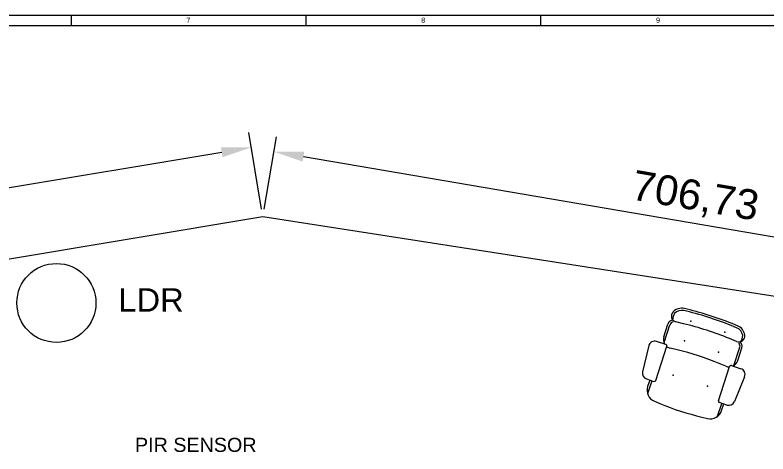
# Model space of a CAD drawing. Header units: inches. Extents: x -28 to 837, y -22 to 590.
# Drawn here: x 394.9 to 612.9, y 448 to 575.2 of the extents above; entities that cross this region are included whole.
import ezdxf
from ezdxf.enums import TextEntityAlignment as Align

# ---------------------------------------------------------------- set-up
doc = ezdxf.new("R2010")
doc.units = ezdxf.units.IN
doc.header["$MEASUREMENT"] = 0
doc.styles.get("Standard").update_dxf_attribs({"font": 'arial.ttf'})
doc.dimstyles.new('Annotative', dxfattribs={"dimscale": 0, "dimtxt": 0.18, "dimasz": 0.18, "dimexe": 0.18, "dimexo": 0.0625, "dimgap": 0.09, "dimtad": 0, "dimtih": 1, "dimtoh": 1, "dimdec": 4, "dimzin": 0, "dimdsep": 46, "dimtxsty": 'Standard', "dimcen": 0.09, "dimadec": 0, "dimazin": 0, "dimtfac": 1, "dimtdec": 4, "dimtofl": 0, "dimtmove": 0, "dimatfit": 3, "dimfxl": 1, "dimtolj": 1, "dimtzin": 0, "dimarcsym": 0})

# ---------------------------------------------------------------- blocks, each defined once
blk = doc.blocks.new('*D32')
at = {"color": 0, "lineweight": -2, "transparency": 16777216}
for p, q in [((2353.62, 949.7), (2363.99, 1010.17)), ((3033.81, 882.67), (2386.51, 993.62)), ((3050.19, 830.3), (3060.56, 890.76))]:
    blk.add_line(p, q, dxfattribs=at)
at = {"color": 0, "transparency": 16777216}
for points in [[(2387.22, 997.73), (2385.81, 989.52), (2361.87, 997.85)], [(3034.51, 886.77), (3033.1, 878.56), (3058.45, 878.44)]]:
    blk.add_solid(points, dxfattribs=at)
at = {"layer": 'Defpoints', "color": 0, "transparency": 16777216}
for p in [(2361.87, 997.85), (2352.56, 943.54), (3049.14, 824.14)]:
    blk.add_point(p, dxfattribs=at)
at = {"color": 0, "transparency": 16777216, "insert": (2713.75, 959.11), "char_height": 25, "attachment_point": 5, "rotation": 350.27299}
blk.add_mtext('706,73', dxfattribs=at)
blk = doc.blocks.new('*D29')
at = {"color": 0, "lineweight": -2, "transparency": 16777216}
for p, q in [((2351.54, 949.71), (2340.88, 1013.77)), ((1237.14, 817.41), (2318.27, 997.33)), ((1221.09, 761.58), (1210.43, 825.64))]:
    blk.add_line(p, q, dxfattribs=at)
at = {"color": 0, "transparency": 16777216}
for points in [[(2317.59, 1001.44), (2318.95, 993.22), (2342.93, 1001.44)], [(1236.45, 821.52), (1237.82, 813.3), (1212.48, 813.3)]]:
    blk.add_solid(points, dxfattribs=at)
at = {"layer": 'Defpoints', "color": 0, "transparency": 16777216}
for p in [(2342.93, 1001.44), (2352.56, 943.54), (1222.11, 755.41)]:
    blk.add_point(p, dxfattribs=at)
at = {"color": 0, "transparency": 16777216, "insert": (1774.58, 926.13), "char_height": 25, "attachment_point": 5, "rotation": 9.44858}
blk.add_mtext('1146', dxfattribs=at)
blk = doc.blocks.new('rrer4')
at = {"color": 0}
for p, q in [((-439.1, 420.9), (-214.1, 403.6)), ((-548.9, 325), (-660.3, 325)), ((-492.9, 287.5), (-492.9, 371)), ((-167.9, 353.7), (-167.9, 287.5)), ((-110.5, 325), (-167.9, 325)), ((-698.1, 266.3), (-703.1, 201.3)), ((-501.3, 307.3), (-660.3, 307.3)), ((-180.4, 275), (-480.4, 275)), ((-53.8, 307.3), (-167.9, 307.3)), ((-826, 232.7), (-827.7, 210.9)), ((-808.4, 231.3), (-810.1, 209.6)), ((-474.1, 244.2), (-478.8, 184.1)), ((-7.1, 184.1), (-10.8, 232.7)), ((-478.8, -184.1), (-474.1, -244.2)), ((-10.8, -232.7), (-7.1, -184.1)), ((-827.7, -210.9), (-826, -232.7)), ((-810.1, -209.6), (-808.4, -231.3)), ((-703.1, -201.3), (-698.1, -266.3)), ((-504.8, -307.3), (-660.3, -307.3)), ((-492.9, -287.5), (-492.9, -371)), ((-180.4, -275), (-480.4, -275)), ((-167.9, -353.7), (-167.9, -287.5)), ((-167.9, -307.3), (-53.8, -307.3)), ((-548.9, -325), (-660.3, -325)), ((-167.9, -325), (-110.5, -325)), ((-439.1, -420.9), (-214.1, -403.6))]:
    blk.add_line(p, q, dxfattribs=at)
for centre, radius, start, end in [((-442.9, 371), 50, 85.60129, 180), ((-217.9, 353.7), 50, 0, 85.60129), ((-726.3, 225), 100, 115.6013, 175.6013), ((-747.9, 270.1), 50, 355.6013, 115.6013), ((-660.3, 275), 50, 90, 155.43421), ((-548.9, 250), 75, 41.22129, 90), ((-110.5, 225), 100, 4.39871, 90), ((-726.3, 225), 82.3, 115.6013, 175.6013), ((-735.6, 211.2), 91.9, 71.0305, 106.61446), ((-660.3, 275), 32.3, 90, 155.43421), ((-480.4, 287.5), 12.5, 180, 270), ((-548.9, 250), 75, 355.6013, 19.52087), ((-180.4, 287.5), 12.5, 270, 0), ((1914.2, 0), 2750, 175.60129, 184.39871), ((1914.2, 0), 2732.3, 175.60129, 184.39871), ((1914.2, 0), 2625, 175.60129, 184.39871), ((1914.2, 0), 2400, 175.60129, 184.39871), ((-2400, 0), 2400, 355.60129, 4.39871), ((-726.3, -225), 100, 184.39871, 244.39871), ((-726.3, -225), 82.3, 184.39871, 244.39871), ((-548.9, -250), 75, 340.45096, 4.39871), ((-110.5, -225), 100, 270, 355.60129), ((-747.9, -270.1), 50, 244.39871, 4.39871), ((-735.6, -211.2), 91.9, 253.38554, 288.9695), ((-660.3, -275), 50, 203.73237, 270), ((-660.3, -275), 32.3, 203.73237, 270), ((-548.9, -250), 75, 270, 318.40702), ((-480.4, -287.5), 12.5, 90, 180), ((-180.4, -287.5), 12.5, 0, 90), ((-442.9, -371), 50, 180, 274.39871), ((-217.9, -353.7), 50, 274.39871, 0)]:
    blk.add_arc(centre, radius, start, end, dxfattribs=at)
for p in [(-742.9, 150), (-567.9, 150), (-267.9, 150), (-742.9, -150), (-567.9, -150), (-267.9, -150)]:
    blk.add_point(p, dxfattribs=at)
blk = doc.blocks.new('Garden')
for p, q in [((985.79444, 404.6395), (2116.24705, 592.76955)), ((2116.24705, 592.76955), (2754.64292, 493.57725))]:
    blk.add_line(p, q)
at = {"color": 7, "xscale": 0.1, "yscale": 0.1, "rotation": 252.0543512668782}
blk.add_blockref('rrer4', (2465.26918, 430.09909), dxfattribs=at)
for p1, distance, picture, middle in [((985.79444, 404.6395), 58.69064, '*D29', (1538.26451, 575.3553)), ((2812.82004, 473.36411), -55.09952, '*D32', (2477.43714, 608.34227))]:
    dim = blk.add_aligned_dim(p1=p1, p2=(2116.24705, 592.76955), distance=distance, dimstyle='Annotative')
    dim.commit()
    dim.dimension.update_dxf_attribs({"geometry": picture, "text_midpoint": middle, "insert": (-236.31763, -350.77107)})

msp = doc.modelspace()

# ---------------------------------------------------------------- linework, layer by layer
for p, q in [((411.2, 572.2), (411.2, 575.2)), ((479.2, 572.2), (479.2, 575.2)), ((547.2, 572.2), (547.2, 575.2))]:
    msp.add_line(p, q)
for points in [[(0, 575.2), (822.2, 575.2), (822.2, 0), (0, 0)], [(3, 572.2), (819.2, 572.2), (819.2, 3), (3, 3)]]:
    msp.add_lwpolyline(points, close=True)
at = {"color": 5}
msp.add_circle((406.87, 491.76), 11.44, dxfattribs=at)

# ---------------------------------------------------------------- block references
at = {"xscale": 0.3465639121819872, "yscale": 0.3465639121819872, "zscale": 0.6931278243639744}
msp.add_blockref('Garden', (-266.76, 311.36), dxfattribs=at)

# ---------------------------------------------------------------- texts
for s, p in [('7', (445.1, 572.95)), ('8', (513.1, 572.95)), ('9', (581.1, 572.95))]:
    msp.add_text(s, height=1.5).set_placement(p, align=Align.CENTER)
at = {"color": 5}
msp.add_text('PIR SENSOR', height=4.086, dxfattribs=at).set_placement((429.63, 448.6))
at = {"color": 5, "insert": (424.8, 496.02), "char_height": 6.783, "attachment_point": 1}
msp.add_mtext_dynamic_manual_height_columns('LDR', width=26.0908, gutter_width=33.92, heights=[0], dxfattribs=at)

doc.saveas('drawing.dxf')
